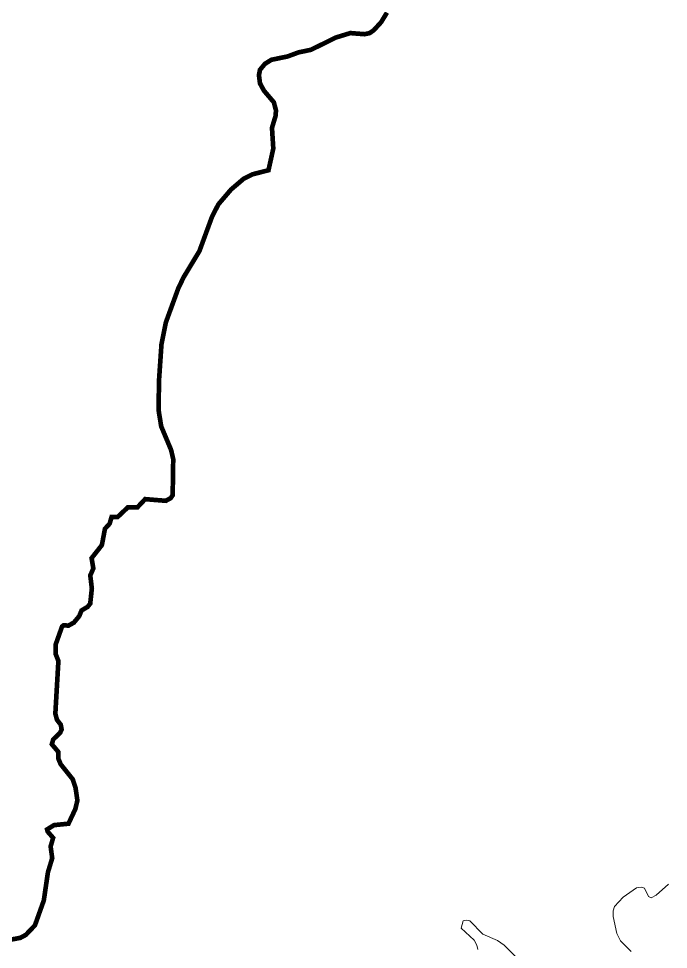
# Model space of a CAD drawing. Header units: feet. Extents: x -72 to 1107026, y -16 to 8357890.
# Drawn here: x 823197 to 837175, y 8295541 to 8315562 of the extents above; entities that cross this region are included whole.
import ezdxf

# ---------------------------------------------------------------- set-up
doc = ezdxf.new("R2010")
doc.units = ezdxf.units.FT
doc.header["$LTSCALE"] = 10
doc.header["$MEASUREMENT"] = 0
doc.layers.add('CURVAS_PERU_500_PSAD-18', color=23, linetype='CONTINUOUS', lineweight=5)
doc.layers.add('INEI-PROV-PSAD56', color=7, linetype='CONTINUOUS')

msp = doc.modelspace()

# ---------------------------------------------------------------- linework, layer by layer
at = {"layer": 'CURVAS_PERU_500_PSAD-18'}
for points in [[(837175.3442440518, 8296941.366592576), (836915.8572050502, 8296706.481205973), (836808.0858503138, 8296647.629720986), (836745.1668424141, 8296679.949195546), (836660.8220746292, 8296857.641903792), (836589.0719149254, 8296877.659893567), (836490.8036677323, 8296864.098462049), (836202.6110832707, 8296666.412283037), (836015.2193200832, 8296466.265243321), (835985.9845195613, 8296371.233264231), (835984.7444113267, 8296246.417554736), (836064.812239385, 8295881.212324833), (836147.1185404775, 8295727.534497306), (836373.8137319364, 8295495.035795847)], [(834017.0092682496, 8295262.221870882), (833641.690117866, 8295628.733250138), (833501.2614741094, 8295733.099494667), (833180.8259304236, 8295869.741534225), (832903.4891219642, 8296155.723865738), (832830.7360347707, 8296171.645865362), (832758.3219970093, 8296155.804118648), (832719.9965374747, 8295994.747750934), (832996.5417051475, 8295742.697801875), (833057.0568990763, 8295633.624366608), (833072.8392182387, 8295536.1605362)]]:
    msp.add_lwpolyline(points, dxfattribs=at)
at = {"layer": 'INEI-PROV-PSAD56', "const_width": 100}
msp.add_lwpolyline([(831121.4637122226, 8315691.230628015), (830997.1488565186, 8315486.15707027), (830833.71928164, 8315307.821051197), (830746.7647335203, 8315249.332215561), (830635.7338576587, 8315226.24108297), (830334.0051408876, 8315250.820296737), (830020.0627694835, 8315154.209585339), (829485.3118190059, 8314890.227888835), (829221.977631327, 8314836.162590444), (828985.2659166032, 8314747.759638057), (828634.7182101025, 8314675.649952345), (828496.5444348966, 8314589.327884217), (828390.5820597549, 8314462.301158991), (828367.5472118724, 8314347.315626131), (828389.6129526014, 8314168.306138294), (828475.2134429361, 8314011.345637366), (828687.6421937624, 8313761.731885524), (828733.522514143, 8313588.667652803), (828725.3474624143, 8313469.785070413), (828647.8043381233, 8313212.78565594), (828676.0033113309, 8312767.803066248), (828572.8249233708, 8312300.218581932), (828226.0731837132, 8312211.630327745), (828039.2981847909, 8312117.76033521), (827767.8298895794, 8311885.753527395), (827494.9454382397, 8311566.790732645), (827359.3786816046, 8311304.101073731), (827086.4496404596, 8310560.681102551), (826746.9738295313, 8309998.629078978), (826631.2327536134, 8309757.07212555), (826365.2512198811, 8309027.621090491), (826270.9603904343, 8308561.652362124), (826218.1316563486, 8307786.589285511), (826207.6957433734, 8307145.513571786), (826264.281434469, 8306792.088781998), (826477.6442736122, 8306283.512199275), (826523.3647479278, 8306084.490118247), (826511.6674008572, 8305310.155972081), (826468.170161823, 8305247.163607493), (826363.2138141642, 8305189.573568108), (825919.0096190831, 8305225.642727198), (825754.2533944948, 8305050.556075743), (825545.0886282921, 8305047.631361743), (825329.7618910599, 8304843.608474083), (825197.6639157734, 8304841.997114999), (825155.5570475438, 8304698.07007846), (825054.713269172, 8304588.059395168), (824988.2863821283, 8304236.57750745), (824767.0668913701, 8303956.040366466), (824804.2859636978, 8303734.4240248), (824738.9926413102, 8303584.119263217), (824772.6567879645, 8303303.492760531), (824737.8866714966, 8302977.953551307), (824680.213705281, 8302907.5921943), (824552.1464590007, 8302831.921442632), (824500.4627094329, 8302708.4644319), (824386.8460904497, 8302570.519208591), (824269.6214201001, 8302504.443483578), (824166.2337320826, 8302512.585773584), (824131.4138685237, 8302484.516030088), (823991.5650006526, 8302090.571915179), (823992.8486530156, 8301896.495552577), (824053.0652947262, 8301744.009358487), (823987.2980582695, 8300610.026380226), (824022.4188148312, 8300479.521640932), (824103.6705054261, 8300374.546768058), (824122.8043520753, 8300271.512718768), (824092.2568400435, 8300203.57525176), (823942.6407837586, 8300057.471027752), (823911.8141896235, 8299954.059622205), (824053.66876477, 8299785.070372496), (824050.1059379883, 8299649.910155847), (824100.8430997164, 8299525.024138646), (824362.8549019054, 8299197.94367072), (824422.6157491603, 8299013.006570376), (824461.4800392473, 8298744.855704406), (824417.0921250692, 8298557.907281825), (824269.986487702, 8298244.98218314), (823959.5182505045, 8298213.409834863), (823809.8406632573, 8298121.383153507), (823823.22758098, 8298073.390451802), (823939.3238943464, 8297939.372892904), (823885.9333313694, 8297753.857223921), (823920.2006245957, 8297501.987872486), (823828.2598506585, 8297200.841147215), (823739.389961918, 8296593.953238574), (823548.2712862189, 8296058.374885827), (823352.7314823035, 8295852.99032964), (823234.520925327, 8295789.311517049), (822985.5824925515, 8295742.807267779)], dxfattribs=at)

doc.saveas('drawing.dxf')
